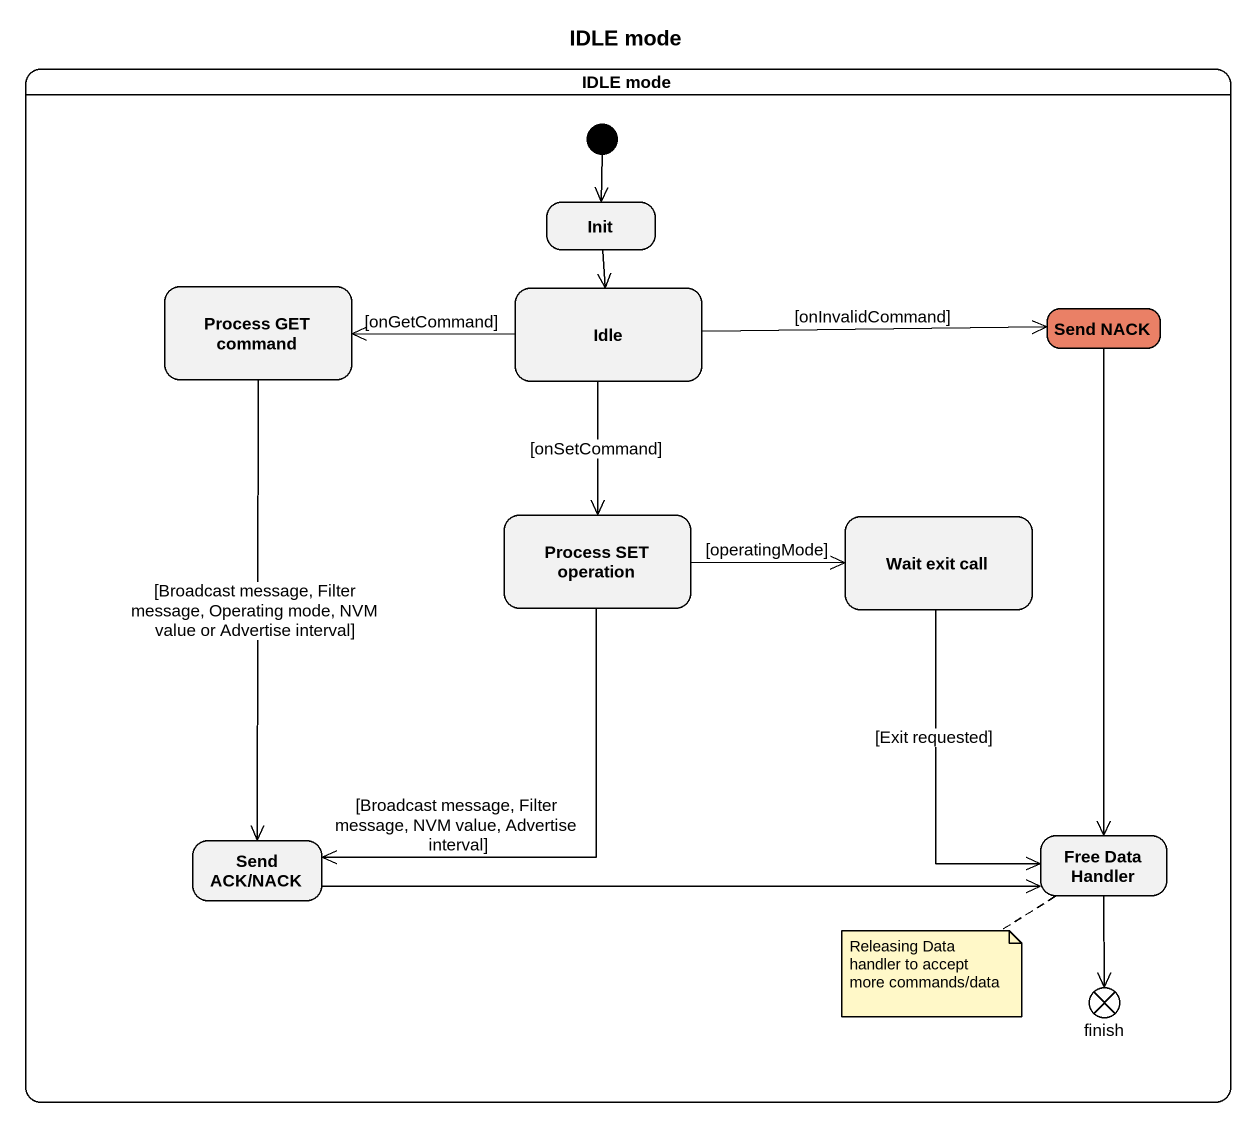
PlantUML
@startuml
title IDLE mode
hide empty description
state "IDLE mode" as IDLE_mode {
  state Init
  state "Process GET command" as Process_GET_command
  state Idle
  state "Send NACK" as Send_NACK #EA8066
  state "Process SET operation" as Process_SET_operation
  state "Wait exit call" as Wait_exit_call
  state "Free Data Handler" as Free_Data_Handler
  state "Send ACK/NACK" as Send_ACK_NACK
  state finish <<exitPoint>>
  [*] --> Init
}
Init --> Idle
Process_GET_command --> Send_ACK_NACK : [Broadcast message, Filter message, Operating mode, NVM value or Advertise interval]
Idle -left-> Process_GET_command : [onGetCommand]
Idle -right-> Send_NACK : [onInvalidCommand]
Idle --> Process_SET_operation : [onSetCommand]
Send_NACK --> Free_Data_Handler
Process_SET_operation -right-> Wait_exit_call : [operatingMode]
Process_SET_operation --> Send_ACK_NACK : [Broadcast message, Filter message, NVM value, Advertise interval]
Wait_exit_call --> Free_Data_Handler : [Exit requested]
Free_Data_Handler --> finish
Send_ACK_NACK -right-> Free_Data_Handler
note bottom of Free_Data_Handler : Releasing Data handler to accept more commands/data
@enduml
